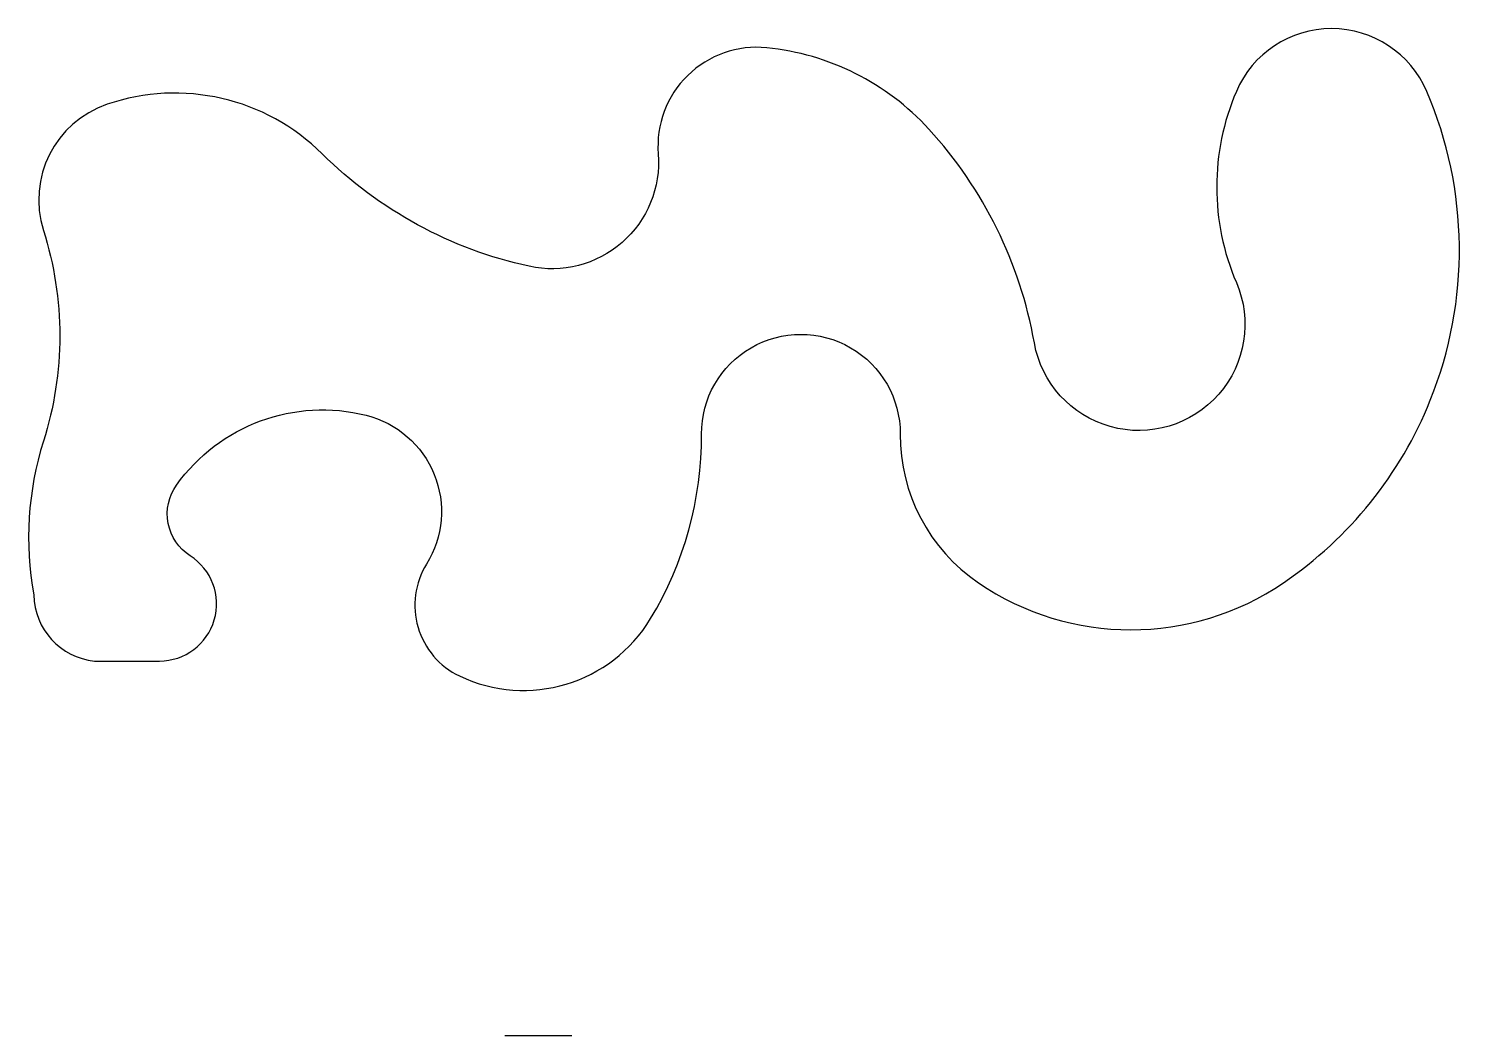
# Model space of a CAD drawing. Header units: metres. Extents: x -2.9 to 39.8, y -11.2 to 18.9.
import ezdxf

# ---------------------------------------------------------------- set-up
doc = ezdxf.new("R2010")
doc.units = ezdxf.units.M
doc.header["$MEASUREMENT"] = 0

msp = doc.modelspace()

# ---------------------------------------------------------------- linework, layer by layer
msp.add_line((11.317, -11.183), (13.317, -11.183))
msp.add_lwpolyline([(0, 0), (1, 0, 0.749506), (1.919, 3.144, -0.42908), (1.51, 5.255, -0.308834), (7.178, 7.34, -0.507394), (8.978, 2.898, 0.446722), (9.962, -0.447, 0.385679), (15.67, 1.268, 0.13779), (17.189, 6.777, -1.00493), (23.122, 6.777, 0.249368), (25.456, 2.336, 0.308339), (34.567, 2.336, 0.148673), (38.953, 7.789, 0.199413), (38.848, 17.016, 0.659266), (33.161, 17.016, 0.205352), (33.161, 11.303, -1.122229), (27.128, 9.503, 0.142617), (23.977, 15.891, 0.184166), (19.136, 18.319, 0.467683), (15.897, 15.151, -0.503019), (12.041, 11.79, -0.142502), (5.862, 15.151, 0.284942), (-0.563, 16.63, 0.407676), (-2.464, 12.864, -0.154555), (-2.464, 6.564, 0.123174), (-2.747, 1.975, 0.382108), (-0.94, 0)], format="xyb", close=True)

doc.saveas('drawing.dxf')
